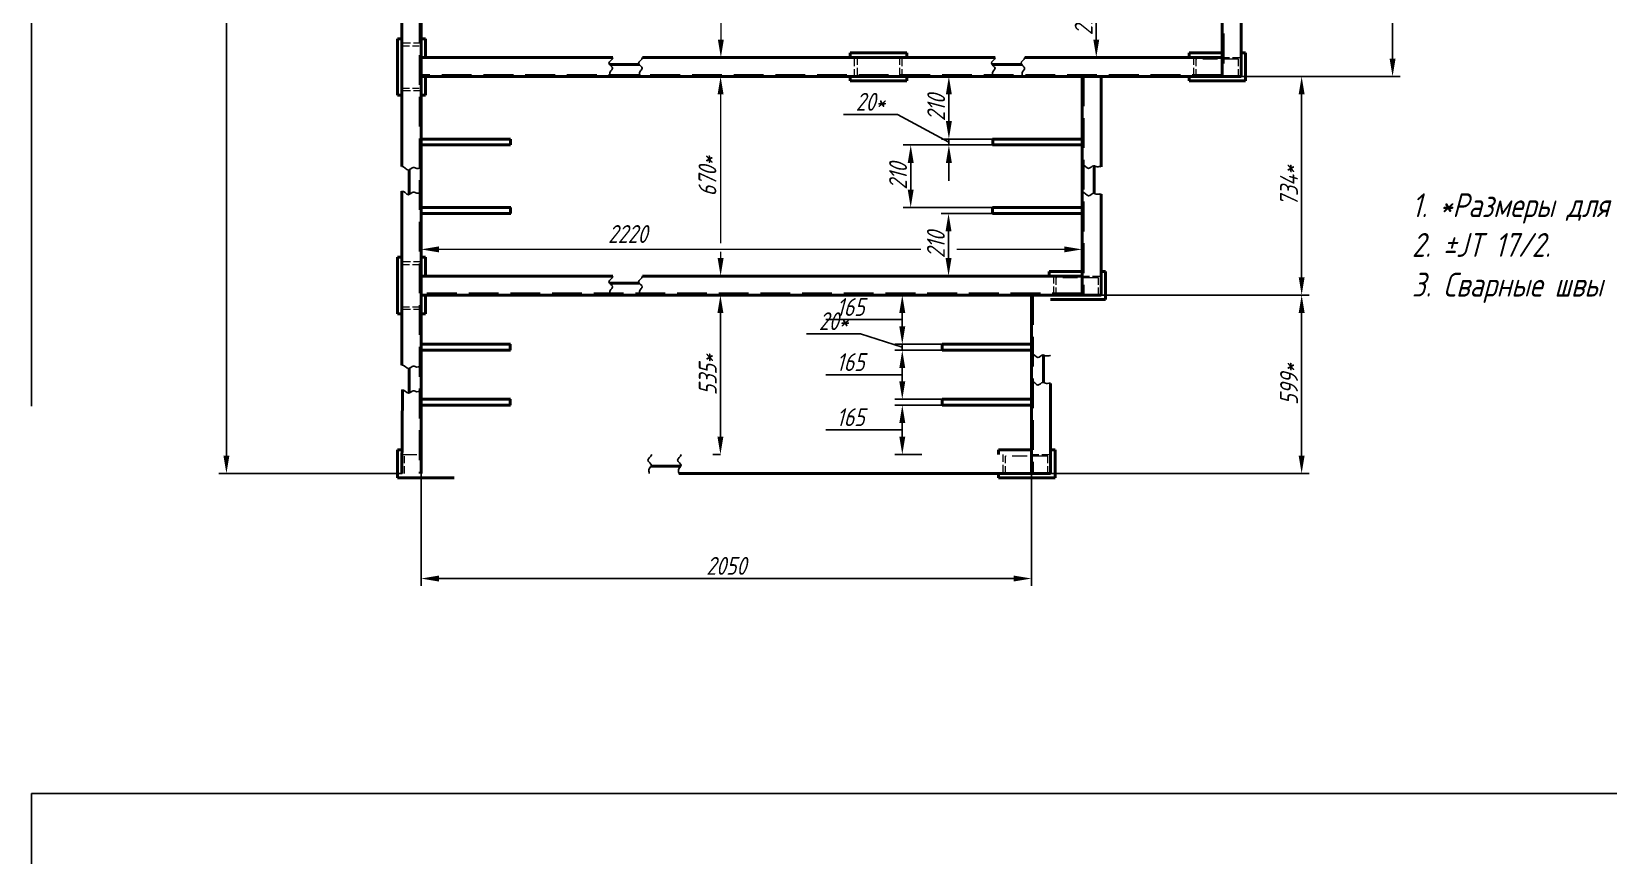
# Model space of a CAD drawing. Header units: millimetres. Extents: x -80926 to 207199, y -554506 to -32322.
# Drawn here: x -15401 to -10105, y -297737 to -294971 of the extents above; entities that cross this region are included whole.
import ezdxf

# ---------------------------------------------------------------- set-up
doc = ezdxf.new("R2010")
doc.units = ezdxf.units.MM
doc.linetypes.add('GOST2.303 4', pattern=[7, 5, -2, 0])
for name, color, linetype, lineweight in [('DIM', 5, 'Continuous', 15), ('Hidden', 50, 'GOST2.303 4', 15), ('KORP', 200, 'Continuous', 40)]:
    doc.layers.add(name, color=color, linetype=linetype, lineweight=lineweight)
doc.styles.add('GOST 2.304', font='CS_Gost2304.shx', dxfattribs={"oblique": 15})
doc.dimstyles.new('GOST', dxfattribs={"dimscale": 0, "dimtxt": 3, "dimasz": 3, "dimexe": 1.25, "dimexo": 0, "dimtad": 1, "dimtoh": 1, "dimdec": 3, "dimtxsty": 'GOST 2.304', "dimcen": 5, "dimadec": 3, "dimazin": 2, "dimtfac": 0.75, "dimtdec": 4, "dimtmove": 1, "dimatfit": 3, "dimfxl": 0, "dimtolj": 1, "dimarcsym": 0})

# ---------------------------------------------------------------- blocks, each defined once
blk = doc.blocks.new('*D185')
at = {"layer": 'Defpoints', "color": 0, "ltscale": 20}
for p in [(-11702.7, -294807.5), (-11825.1, -295057.5), (-11808.6, -295057.5)]:
    blk.add_point(p, dxfattribs=at)
at = {"layer": 'DIM', "color": 0, "lineweight": -2, "ltscale": 20}
for p, q in [((-11702.7, -294807.5), (-11850.1, -294807.5)), ((-11825.1, -294867.5), (-11825.1, -294997.5)), ((-11808.6, -295057.5), (-11850.1, -295057.5))]:
    blk.add_line(p, q, dxfattribs=at)
at = {"layer": 'DIM', "color": 0, "ltscale": 20}
for points in [[(-11835.1, -294867.5), (-11815.1, -294867.5), (-11825.1, -294807.5)], [(-11835.1, -294997.5), (-11815.1, -294997.5), (-11825.1, -295057.5)]]:
    blk.add_solid(points, dxfattribs=at)
at = {"layer": 'DIM', "color": 0, "ltscale": 20, "insert": (-11867.6, -294932.5), "char_height": 60, "attachment_point": 5, "rotation": 90, "style": 'GOST 2.304'}
blk.add_mtext('\\A1;250', dxfattribs=at)
blk = doc.blocks.new('*D186')
at = {"layer": 'Defpoints', "color": 0, "ltscale": 20}
for p in [(-10943.7, -293997.5), (-11338.7, -295121.5), (-10830, -295121.5)]:
    blk.add_point(p, dxfattribs=at)
at = {"layer": 'DIM', "color": 0, "lineweight": -2, "ltscale": 20}
for p, q in [((-10943.7, -293997.5), (-10805, -293997.5)), ((-10830, -294057.5), (-10830, -295061.5)), ((-11338.7, -295121.5), (-10805, -295121.5))]:
    blk.add_line(p, q, dxfattribs=at)
at = {"layer": 'DIM', "color": 0, "ltscale": 20}
for points in [[(-10840, -294057.5), (-10820, -294057.5), (-10830, -293997.5)], [(-10840, -295061.5), (-10820, -295061.5), (-10830, -295121.5)]]:
    blk.add_solid(points, dxfattribs=at)
at = {"layer": 'DIM', "color": 0, "ltscale": 20, "insert": (-10872.5, -294559.5), "char_height": 60, "attachment_point": 5, "rotation": 90, "style": 'GOST 2.304'}
blk.add_mtext('\\A1;1124*', dxfattribs=at)
blk = doc.blocks.new('*D187')
at = {"layer": 'Defpoints', "color": 0, "ltscale": 20}
for p in [(-12320.1, -295121.5), (-12172.7, -295121.5), (-12172.7, -295331.5)]:
    blk.add_point(p, dxfattribs=at)
at = {"layer": 'DIM', "color": 0, "lineweight": -2, "ltscale": 20}
for p, q in [((-12172.7, -295121.5), (-12345.1, -295121.5)), ((-12320.1, -295271.5), (-12320.1, -295181.5)), ((-12172.7, -295331.5), (-12345.1, -295331.5))]:
    blk.add_line(p, q, dxfattribs=at)
at = {"layer": 'DIM', "color": 0, "ltscale": 20}
for points in [[(-12330.1, -295181.5), (-12310.1, -295181.5), (-12320.1, -295121.5)], [(-12330.1, -295271.5), (-12310.1, -295271.5), (-12320.1, -295331.5)]]:
    blk.add_solid(points, dxfattribs=at)
at = {"layer": 'DIM', "color": 0, "ltscale": 20, "insert": (-12362.6, -295226.5), "char_height": 60, "attachment_point": 5, "rotation": 90, "style": 'GOST 2.304'}
blk.add_mtext('\\A1;210', dxfattribs=at)
blk = doc.blocks.new('*D188')
at = {"layer": 'Defpoints', "color": 0, "ltscale": 20}
for p in [(-12320.1, -295331.5), (-12172.7, -295331.5), (-12172.7, -295351.5)]:
    blk.add_point(p, dxfattribs=at)
at = {"layer": 'DIM', "color": 0, "lineweight": -2, "ltscale": 20}
for p, q in [((-12320.1, -295271.5), (-12320.1, -295211.5)), ((-12492.7, -295249.1), (-12674.3, -295249.1)), ((-12320.1, -295341.5), (-12492.7, -295249.1)), ((-12172.7, -295331.5), (-12345.1, -295331.5)), ((-12320.1, -295351.5), (-12320.1, -295331.5)), ((-12320.1, -295351.5), (-12320.1, -295331.5)), ((-12172.7, -295351.5), (-12345.1, -295351.5)), ((-12320.1, -295411.5), (-12320.1, -295471.5))]:
    blk.add_line(p, q, dxfattribs=at)
at = {"layer": 'DIM', "color": 0, "ltscale": 20}
for points in [[(-12330.1, -295271.5), (-12310.1, -295271.5), (-12320.1, -295331.5)], [(-12330.1, -295411.5), (-12310.1, -295411.5), (-12320.1, -295351.5)]]:
    blk.add_solid(points, dxfattribs=at)
at = {"layer": 'DIM', "color": 0, "ltscale": 20, "insert": (-12583.5, -295206.6), "char_height": 60, "attachment_point": 5, "style": 'GOST 2.304'}
blk.add_mtext('\\A1;20*', dxfattribs=at)
blk = doc.blocks.new('*D189')
at = {"layer": 'Defpoints', "color": 0, "ltscale": 20}
for p in [(-12172.7, -295351.5), (-12448.3, -295561.5), (-12173.9, -295561.5)]:
    blk.add_point(p, dxfattribs=at)
at = {"layer": 'DIM', "color": 0, "lineweight": -2, "ltscale": 20}
for p, q in [((-12172.7, -295351.5), (-12473.3, -295351.5)), ((-12448.3, -295411.5), (-12448.3, -295501.5)), ((-12173.9, -295561.5), (-12473.3, -295561.5))]:
    blk.add_line(p, q, dxfattribs=at)
at = {"layer": 'DIM', "color": 0, "ltscale": 20}
for points in [[(-12458.3, -295411.5), (-12438.3, -295411.5), (-12448.3, -295351.5)], [(-12458.3, -295501.5), (-12438.3, -295501.5), (-12448.3, -295561.5)]]:
    blk.add_solid(points, dxfattribs=at)
at = {"layer": 'DIM', "color": 0, "ltscale": 20, "insert": (-12490.8, -295456.5), "char_height": 60, "attachment_point": 5, "rotation": 90, "style": 'GOST 2.304'}
blk.add_mtext('\\A1;210', dxfattribs=at)
blk = doc.blocks.new('*D190')
at = {"layer": 'Defpoints', "color": 0, "ltscale": 20}
for p in [(-12173.3, -295581.5), (-12321.2, -295791.5), (-12138.3, -295791.5)]:
    blk.add_point(p, dxfattribs=at)
at = {"layer": 'DIM', "color": 0, "lineweight": -2, "ltscale": 20}
for p, q in [((-12173.3, -295581.5), (-12346.2, -295581.5)), ((-12321.2, -295641.5), (-12321.2, -295731.5)), ((-12138.3, -295791.5), (-12346.2, -295791.5))]:
    blk.add_line(p, q, dxfattribs=at)
at = {"layer": 'DIM', "color": 0, "ltscale": 20}
for points in [[(-12331.2, -295641.5), (-12311.2, -295641.5), (-12321.2, -295581.5)], [(-12331.2, -295731.5), (-12311.2, -295731.5), (-12321.2, -295791.5)]]:
    blk.add_solid(points, dxfattribs=at)
at = {"layer": 'DIM', "color": 0, "ltscale": 20, "insert": (-12363.7, -295686.5), "char_height": 60, "attachment_point": 5, "rotation": 90, "style": 'GOST 2.304'}
blk.add_mtext('\\A1;210', dxfattribs=at)
blk = doc.blocks.new('*D191')
at = {"layer": 'Defpoints', "color": 0, "ltscale": 20}
for p in [(-11338.7, -295121.5), (-11135.4, -295121.5), (-11808.7, -295855.5)]:
    blk.add_point(p, dxfattribs=at)
at = {"layer": 'DIM', "color": 0, "lineweight": -2, "ltscale": 20}
for p, q in [((-11338.7, -295121.5), (-11110.4, -295121.5)), ((-11135.4, -295795.5), (-11135.4, -295181.5)), ((-11808.7, -295855.5), (-11110.4, -295855.5))]:
    blk.add_line(p, q, dxfattribs=at)
at = {"layer": 'DIM', "color": 0, "ltscale": 20}
for points in [[(-11145.4, -295181.5), (-11125.4, -295181.5), (-11135.4, -295121.5)], [(-11145.4, -295795.5), (-11125.4, -295795.5), (-11135.4, -295855.5)]]:
    blk.add_solid(points, dxfattribs=at)
at = {"layer": 'DIM', "color": 0, "ltscale": 20, "insert": (-11177.9, -295488.5), "char_height": 60, "attachment_point": 5, "rotation": 90, "style": 'GOST 2.304'}
blk.add_mtext('\\A1;734*', dxfattribs=at)
blk = doc.blocks.new('*D196')
at = {"layer": 'Defpoints', "color": 0, "ltscale": 20}
for p in [(-12476.6, -295855.5), (-12342.1, -295855.5), (-12342.1, -296020.5)]:
    blk.add_point(p, dxfattribs=at)
at = {"layer": 'DIM', "color": 0, "lineweight": -2, "ltscale": 20}
for p, q in [((-12342.1, -295855.5), (-12501.6, -295855.5)), ((-12476.6, -295960.5), (-12476.6, -295915.5)), ((-12567.8, -295938), (-12733, -295938)), ((-12476.6, -295938), (-12567.8, -295938)), ((-12342.1, -296020.5), (-12501.6, -296020.5))]:
    blk.add_line(p, q, dxfattribs=at)
at = {"layer": 'DIM', "color": 0, "ltscale": 20}
for points in [[(-12486.6, -295915.5), (-12466.6, -295915.5), (-12476.6, -295855.5)], [(-12486.6, -295960.5), (-12466.6, -295960.5), (-12476.6, -296020.5)]]:
    blk.add_solid(points, dxfattribs=at)
at = {"layer": 'DIM', "color": 0, "ltscale": 20, "insert": (-12650.4, -295895.5), "char_height": 60, "attachment_point": 5, "style": 'GOST 2.304'}
blk.add_mtext('\\A1;165', dxfattribs=at)
blk = doc.blocks.new('*D197')
at = {"layer": 'Defpoints', "color": 0, "ltscale": 20}
for p in [(-12476.6, -296020.5), (-12342.1, -296020.5), (-12342.1, -296040.5)]:
    blk.add_point(p, dxfattribs=at)
at = {"layer": 'DIM', "color": 0, "lineweight": -2, "ltscale": 20}
for p, q in [((-12476.6, -295960.5), (-12476.6, -295900.5)), ((-12616.5, -295985.7), (-12798.2, -295985.7)), ((-12476.6, -296030.5), (-12616.5, -295985.7)), ((-12342.1, -296020.5), (-12501.6, -296020.5)), ((-12476.6, -296040.5), (-12476.6, -296020.5)), ((-12476.6, -296040.5), (-12476.6, -296020.5)), ((-12342.1, -296040.5), (-12501.6, -296040.5)), ((-12476.6, -296100.5), (-12476.6, -296160.5))]:
    blk.add_line(p, q, dxfattribs=at)
at = {"layer": 'DIM', "color": 0, "ltscale": 20}
for points in [[(-12486.6, -295960.5), (-12466.6, -295960.5), (-12476.6, -296020.5)], [(-12486.6, -296100.5), (-12466.6, -296100.5), (-12476.6, -296040.5)]]:
    blk.add_solid(points, dxfattribs=at)
at = {"layer": 'DIM', "color": 0, "ltscale": 20, "insert": (-12707.3, -295943.2), "char_height": 60, "attachment_point": 5, "style": 'GOST 2.304'}
blk.add_mtext('\\A1;20*', dxfattribs=at)
blk = doc.blocks.new('*D198')
at = {"layer": 'Defpoints', "color": 0, "ltscale": 20}
for p in [(-12342.7, -296040.5), (-12476.6, -296205.5), (-12342.7, -296205.5)]:
    blk.add_point(p, dxfattribs=at)
at = {"layer": 'DIM', "color": 0, "lineweight": -2, "ltscale": 20}
for p, q in [((-12342.7, -296040.5), (-12501.6, -296040.5)), ((-12567.8, -296123), (-12733, -296123)), ((-12476.6, -296123), (-12567.8, -296123)), ((-12476.6, -296100.5), (-12476.6, -296145.5)), ((-12342.7, -296205.5), (-12501.6, -296205.5))]:
    blk.add_line(p, q, dxfattribs=at)
at = {"layer": 'DIM', "color": 0, "ltscale": 20}
for points in [[(-12486.6, -296100.5), (-12466.6, -296100.5), (-12476.6, -296040.5)], [(-12486.6, -296145.5), (-12466.6, -296145.5), (-12476.6, -296205.5)]]:
    blk.add_solid(points, dxfattribs=at)
at = {"layer": 'DIM', "color": 0, "ltscale": 20, "insert": (-12650.4, -296080.5), "char_height": 60, "attachment_point": 5, "style": 'GOST 2.304'}
blk.add_mtext('\\A1;165', dxfattribs=at)
blk = doc.blocks.new('*D199')
at = {"layer": 'Defpoints', "color": 0, "ltscale": 20}
for p in [(-12342.1, -296225.5), (-12476.5, -296390.5), (-12411.2, -296390.5)]:
    blk.add_point(p, dxfattribs=at)
at = {"layer": 'DIM', "color": 0, "lineweight": -2, "ltscale": 20}
for p, q in [((-12342.1, -296225.5), (-12501.5, -296225.5)), ((-12476.5, -296285.5), (-12476.5, -296330.5)), ((-12567.7, -296308), (-12733, -296308)), ((-12476.5, -296308), (-12567.7, -296308)), ((-12411.2, -296390.5), (-12501.5, -296390.5))]:
    blk.add_line(p, q, dxfattribs=at)
at = {"layer": 'DIM', "color": 0, "ltscale": 20}
for points in [[(-12486.5, -296285.5), (-12466.5, -296285.5), (-12476.5, -296225.5)], [(-12486.5, -296330.5), (-12466.5, -296330.5), (-12476.5, -296390.5)]]:
    blk.add_solid(points, dxfattribs=at)
at = {"layer": 'DIM', "color": 0, "ltscale": 20, "insert": (-12650.3, -296265.5), "char_height": 60, "attachment_point": 5, "style": 'GOST 2.304'}
blk.add_mtext('\\A1;165', dxfattribs=at)
blk = doc.blocks.new('*D200')
at = {"layer": 'Defpoints', "color": 0, "ltscale": 20}
for p in [(-13087.3, -295855.5), (-13087.3, -296390.5), (-13087.3, -296390.5)]:
    blk.add_point(p, dxfattribs=at)
at = {"layer": 'DIM', "color": 0, "lineweight": -2, "ltscale": 20}
for p, q in [((-13087.3, -295855.5), (-13112.3, -295855.5)), ((-13087.3, -295915.5), (-13087.3, -296330.5)), ((-13087.3, -296390.5), (-13112.3, -296390.5))]:
    blk.add_line(p, q, dxfattribs=at)
at = {"layer": 'DIM', "color": 0, "ltscale": 20}
for points in [[(-13097.3, -295915.5), (-13077.3, -295915.5), (-13087.3, -295855.5)], [(-13097.3, -296330.5), (-13077.3, -296330.5), (-13087.3, -296390.5)]]:
    blk.add_solid(points, dxfattribs=at)
at = {"layer": 'DIM', "color": 0, "ltscale": 20, "insert": (-13129.8, -296123), "char_height": 60, "attachment_point": 5, "rotation": 90, "style": 'GOST 2.304'}
blk.add_mtext('\\A1;535*', dxfattribs=at)
blk = doc.blocks.new('*D201')
at = {"layer": 'Defpoints', "color": 0, "ltscale": 20}
for p in [(-11808.7, -295855.5), (-11978.7, -296454.5), (-11135.4, -296454.5)]:
    blk.add_point(p, dxfattribs=at)
at = {"layer": 'DIM', "color": 0, "lineweight": -2, "ltscale": 20}
for p, q in [((-11808.7, -295855.5), (-11110.4, -295855.5)), ((-11135.4, -295915.5), (-11135.4, -296394.5)), ((-11978.7, -296454.5), (-11110.4, -296454.5))]:
    blk.add_line(p, q, dxfattribs=at)
at = {"layer": 'DIM', "color": 0, "ltscale": 20}
for points in [[(-11145.4, -295915.5), (-11125.4, -295915.5), (-11135.4, -295855.5)], [(-11145.4, -296394.5), (-11125.4, -296394.5), (-11135.4, -296454.5)]]:
    blk.add_solid(points, dxfattribs=at)
at = {"layer": 'DIM', "color": 0, "ltscale": 20, "insert": (-11177.9, -296155), "char_height": 60, "attachment_point": 5, "rotation": 90, "style": 'GOST 2.304'}
blk.add_mtext('\\A1;599*', dxfattribs=at)
blk = doc.blocks.new('*D202')
at = {"layer": 'Defpoints', "color": 0, "ltscale": 20}
for p in [(-14092.7, -296454.5), (-12042.7, -296454.5), (-12042.7, -296807.3)]:
    blk.add_point(p, dxfattribs=at)
at = {"layer": 'DIM', "color": 0, "lineweight": -2, "ltscale": 20}
for p, q in [((-14092.7, -296454.5), (-14092.7, -296832.3)), ((-12042.7, -296454.5), (-12042.7, -296832.3)), ((-14032.7, -296807.3), (-12102.7, -296807.3))]:
    blk.add_line(p, q, dxfattribs=at)
at = {"layer": 'DIM', "color": 0, "ltscale": 20}
for points in [[(-14032.7, -296797.3), (-14032.7, -296817.3), (-14092.7, -296807.3)], [(-12102.7, -296797.3), (-12102.7, -296817.3), (-12042.7, -296807.3)]]:
    blk.add_solid(points, dxfattribs=at)
at = {"layer": 'DIM', "color": 0, "ltscale": 20, "insert": (-13067.7, -296764.8), "char_height": 60, "attachment_point": 5, "style": 'GOST 2.304'}
blk.add_mtext('\\A1;2050', dxfattribs=at)
blk = doc.blocks.new('*D213')
at = {"layer": 'Defpoints', "color": 0, "ltscale": 20}
for p in [(-14156.7, -292809.5), (-14746.3, -296454.5), (-14156.3, -296454.5)]:
    blk.add_point(p, dxfattribs=at)
at = {"layer": 'DIM', "color": 0, "lineweight": -2, "ltscale": 20}
for p, q in [((-14156.7, -292809.5), (-14771.3, -292809.5)), ((-14746.3, -292869.5), (-14746.3, -296394.5)), ((-14156.3, -296454.5), (-14771.3, -296454.5))]:
    blk.add_line(p, q, dxfattribs=at)
at = {"layer": 'DIM', "color": 0, "ltscale": 20}
for points in [[(-14756.3, -292869.5), (-14736.3, -292869.5), (-14746.3, -292809.5)], [(-14756.3, -296394.5), (-14736.3, -296394.5), (-14746.3, -296454.5)]]:
    blk.add_solid(points, dxfattribs=at)
at = {"layer": 'DIM', "color": 0, "ltscale": 20, "insert": (-14788.8, -294632), "char_height": 60, "attachment_point": 5, "rotation": 90, "style": 'GOST 2.304'}
blk.add_mtext('\\A1;3645*', dxfattribs=at)

msp = doc.modelspace()

# ---------------------------------------------------------------- linework, layer by layer
at = {"ltscale": 100}
msp.add_line((-15400.6882, -296228.7465), (-15400.6882, -293856.2923), dxfattribs=at)
for p, q in [((-15400.6882, -297528.7465), (39199.3118, -297528.7465)), ((-15400.6882, -336138.7465), (-15400.6882, -297528.7465))]:
    msp.add_line(p, q)
at = {"ltscale": 20}
msp.add_line((-15400.6882, -297528.7465), (-15400.6882, -336138.7465), dxfattribs=at)
at = {"color": 1, "linetype": 'Continuous', "lineweight": 25, "ltscale": 100}
msp.add_line((-15400.6882, -297528.7465), (-15400.6882, -336138.7465), dxfattribs=at)
at = {"ltscale": 20}
for points, start_tangent, end_tangent in [([(-13448.8422, -295057.6089), (-13461.4758, -295077.0295), (-13449.4748, -295094.0737), (-13457.0547, -295105.7525), (-13457.0547, -295121.5226)], (-0.088631838, -0.996064454), (0.170377733, -0.985378825)), ([(-13349.3548, -295057.622), (-13361.9884, -295077.0426), (-13349.9874, -295094.0869), (-13357.5673, -295105.7656), (-13357.5673, -295121.5357)], (-0.088631838, -0.996064454), (0.170377733, -0.985378825)), ([(-12164.4931, -295057.6089), (-12177.1267, -295077.0295), (-12165.1257, -295094.0737), (-12172.7056, -295105.7525), (-12172.7056, -295121.5226)], (-0.088631838, -0.996064454), (0.170377733, -0.985378825)), ([(-12065.0057, -295057.622), (-12077.6393, -295077.0426), (-12065.6383, -295094.0869), (-12073.2182, -295105.7656), (-12073.2182, -295121.5357)], (-0.088631838, -0.996064454), (0.170377733, -0.985378825)), ([(-14156.9991, -295423.8564), (-14135.1694, -295435.5808), (-14118.6875, -295427.0605), (-14106.4679, -295430.1846), (-14092.7056, -295430.1892)], (0.954947813, 0.296773776), (0.850794134, -0.525499135)), ([(-11872.7056, -295418.2914), (-11850.8758, -295430.0158), (-11834.394, -295421.4955), (-11822.1743, -295424.6196), (-11808.412, -295424.6242)], (0.954947813, 0.296773776), (0.850794134, -0.525499135)), ([(-14156.9991, -295506.615), (-14135.1694, -295518.3395), (-14118.6875, -295509.8192), (-14106.4679, -295512.9433), (-14092.7056, -295512.9479)], (0.954947813, 0.296773776), (0.850794134, -0.525499135)), ([(-11872.7056, -295510.5783), (-11850.8758, -295522.3028), (-11834.394, -295513.7824), (-11822.1743, -295516.9065), (-11808.412, -295516.9112)], (0.954947813, 0.296773776), (0.850794134, -0.525499135)), ([(-13448.8422, -295791.6089), (-13461.4758, -295811.0295), (-13449.4748, -295828.0737), (-13457.0547, -295839.7525), (-13457.0547, -295855.5226)], (-0.088631838, -0.996064454), (0.170377733, -0.985378825)), ([(-13349.3548, -295791.622), (-13361.9884, -295811.0426), (-13349.9874, -295828.0869), (-13357.5673, -295839.7656), (-13357.5673, -295855.5357)], (-0.088631838, -0.996064454), (0.170377733, -0.985378825)), ([(-12042.7056, -296053.4428), (-12020.8758, -296065.1672), (-12004.394, -296056.6469), (-11992.1743, -296059.771), (-11978.412, -296059.7756)], (0.954947813, 0.296773776), (0.850794134, -0.525499135)), ([(-14156.9991, -296090.7585), (-14135.1694, -296102.483), (-14118.6875, -296093.9627), (-14106.4679, -296097.0868), (-14092.7056, -296097.0914)], (0.954947813, 0.296773776), (0.850794134, -0.525499135)), ([(-14156.9991, -296173.5172), (-14135.1694, -296185.2417), (-14118.6875, -296176.7213), (-14106.4679, -296179.8454), (-14092.7056, -296179.8501)], (0.954947813, 0.296773776), (0.850794134, -0.525499135)), ([(-12042.7056, -296145.7297), (-12020.8758, -296157.4542), (-12004.394, -296148.9338), (-11992.1743, -296152.0579), (-11978.412, -296152.0626)], (0.954947813, 0.296773776), (0.850794134, -0.525499135)), ([(-13318.1711, -296390.5226), (-13330.8047, -296409.9432), (-13318.8038, -296426.9875), (-13326.3836, -296438.6662), (-13326.3836, -296454.4363)], (-0.088631838, -0.996064454), (0.170377733, -0.985378825)), ([(-13218.6838, -296390.5357), (-13231.3174, -296409.9563), (-13219.3164, -296427.0006), (-13226.8963, -296438.6793), (-13226.8963, -296454.4494)], (-0.088631838, -0.996064454), (0.170377733, -0.985378825))]:
    msp.add_spline(points, degree=3, dxfattribs=dict(at, start_tangent=start_tangent, end_tangent=end_tangent))
at = {"layer": 'DIM', "ltscale": 20}
for p, q in [((-13085.8558, -294935.7685), (-13085.8558, -294997.5226)), ((-13085.8558, -295057.5226), (-13110.8558, -295057.5226)), ((-13086.684, -295121.5226), (-13111.684, -295121.5226)), ((-13086.684, -295181.5226), (-13086.684, -295681.0464)), ((-14092.7056, -295681.585), (-14092.7056, -295727.047)), ((-12414.2179, -295702.047), (-14032.7056, -295702.047)), ((-11932.7056, -295702.047), (-12292.9885, -295702.047)), ((-11872.7056, -295681.585), (-11872.7056, -295727.047)), ((-13086.684, -295710.1965), (-13086.684, -295731.5226)), ((-13086.684, -295791.5226), (-13111.684, -295791.5226))]:
    msp.add_line(p, q, dxfattribs=at)
for points in [[(-13095.8558, -294997.5226), (-13075.8558, -294997.5226), (-13085.8558, -295057.5226)], [(-13096.684, -295181.5226), (-13076.684, -295181.5226), (-13086.684, -295121.5226)], [(-14032.7056, -295692.047), (-14032.7056, -295712.047), (-14092.7056, -295702.047)], [(-11932.7056, -295692.047), (-11932.7056, -295712.047), (-11872.7056, -295702.047)], [(-13096.684, -295731.5226), (-13076.684, -295731.5226), (-13086.684, -295791.5226)]]:
    msp.add_solid(points, dxfattribs=at)
at = {"layer": 'Hidden', "ltscale": 20}
for p, q in [((-14098.7056, -292809.5226), (-14098.7056, -296454.5226)), ((-11396.7056, -293997.5226), (-11396.7056, -295121.5226)), ((-11402.7056, -295115.5226), (-14092.7056, -295115.5226)), ((-11866.7056, -295121.5226), (-11866.7056, -295855.5226)), ((-11872.7056, -295849.5226), (-14092.7056, -295849.5226)), ((-12036.7056, -295855.5226), (-12036.7056, -296454.5226))]:
    msp.add_line(p, q, dxfattribs=at)
at = {"layer": 'Hidden', "ltscale": 5}
for p, q in [((-14092.7056, -295009.5226), (-14156.7056, -295009.5226)), ((-14156.7056, -295018.5226), (-14098.7056, -295018.5226)), ((-12636.6565, -295121.5226), (-12636.6565, -295057.5226)), ((-12627.6565, -295057.5226), (-12627.6565, -295115.5226)), ((-12485.6565, -295057.5226), (-12485.6565, -295115.5226)), ((-12476.6565, -295121.5226), (-12476.6565, -295057.5226)), ((-11498.7056, -295057.5226), (-11498.7056, -295121.5226)), ((-11489.7056, -295121.5226), (-11489.7056, -295063.5226)), ((-11402.7056, -295057.5226), (-11338.7056, -295057.5226)), ((-11347.7056, -295121.5226), (-11347.7056, -295063.5226)), ((-14156.7056, -295160.5226), (-14098.7056, -295160.5226)), ((-14092.7056, -295169.5226), (-14156.7056, -295169.5226)), ((-14092.7056, -295743.5226), (-14156.7056, -295743.5226)), ((-14156.7056, -295752.5226), (-14098.7056, -295752.5226)), ((-11968.7056, -295791.5226), (-11968.7056, -295855.5226)), ((-11959.7056, -295855.5226), (-11959.7056, -295797.5226)), ((-11872.7056, -295791.5226), (-11808.7056, -295791.5226)), ((-11817.7056, -295855.5226), (-11817.7056, -295797.5226)), ((-14156.7056, -295894.5226), (-14098.7056, -295894.5226)), ((-14092.7056, -295903.5226), (-14156.7056, -295903.5226)), ((-14092.7056, -296390.5226), (-14092.7056, -296390.5226)), ((-12138.7056, -296390.5226), (-12138.7056, -296454.5226)), ((-12042.7056, -296390.5226), (-11978.7056, -296390.5226)), ((-14147.7056, -296454.5226), (-14147.7056, -296396.5226)), ((-12129.7056, -296454.5226), (-12129.7056, -296396.5226)), ((-11987.7056, -296454.5226), (-11987.7056, -296396.5226))]:
    msp.add_line(p, q, dxfattribs=at)
at = {"layer": 'Hidden', "ltscale": 10}
for p, q in [((-11347.7056, -295063.5226), (-11489.7056, -295063.5226)), ((-11817.7056, -295797.5226), (-11959.7056, -295797.5226)), ((-14098.7056, -295894.5226), (-14098.7056, -295894.5226)), ((-14156.7056, -296390.5226), (-14092.7056, -296390.5226)), ((-11987.7056, -296396.5226), (-12129.7056, -296396.5226))]:
    msp.add_line(p, q, dxfattribs=at)
at = {"layer": 'KORP'}
for p, q in [((-14092.7056, -293933.5226), (-14092.7056, -295057.5226)), ((-11402.7056, -293997.5226), (-11402.7056, -295121.5226)), ((-14156.9991, -294481.8758), (-14156.7056, -295121.5226)), ((-11338.412, -294718.0309), (-11338.7056, -295121.5226)), ((-14171.7056, -295184.5226), (-14171.7056, -294994.5226)), ((-14156.7056, -294994.5226), (-14171.7056, -294994.5226)), ((-14092.7056, -294994.5226), (-14077.7056, -294994.5226)), ((-14077.7056, -295057.5226), (-14077.7056, -294994.5226)), ((-14156.7056, -295057.5226), (-14156.7056, -295423.8564)), ((-14092.7056, -295057.5226), (-14092.7056, -295791.5226)), ((-13448.8422, -295057.6089), (-14092.7056, -295057.5226)), ((-12164.4931, -295057.5226), (-13349.3548, -295057.5226)), ((-12651.6565, -295057.5226), (-12651.6565, -295042.5226)), ((-12651.6565, -295042.5226), (-12461.6565, -295042.5226)), ((-12461.6565, -295057.5226), (-12461.6565, -295042.5226)), ((-11402.7056, -295057.5226), (-12065.0057, -295057.622)), ((-11513.7056, -295057.5226), (-11513.7056, -295042.5226)), ((-11513.7056, -295042.5226), (-11402.7056, -295042.5226)), ((-11338.7056, -295042.5226), (-11323.7056, -295042.5226)), ((-11323.7056, -295129.0226), (-11323.7056, -295042.5226)), ((-11338.7056, -295121.5226), (-14092.7056, -295121.5226)), ((-14077.7056, -295184.5226), (-14077.7056, -295121.5226)), ((-13359.5649, -295081.5357), (-13459.041, -295081.5357)), ((-12651.6565, -295121.5226), (-12651.6565, -295136.5226)), ((-12461.6565, -295121.5226), (-12461.6565, -295136.5226)), ((-12075.2157, -295081.5357), (-12174.6919, -295081.5357)), ((-11872.7056, -295121.5226), (-11872.7056, -295855.5226)), ((-11808.7056, -295121.5226), (-11808.412, -295424.6242)), ((-11513.7056, -295121.5226), (-11513.7056, -295136.5226)), ((-11323.7056, -295121.5226), (-11323.7056, -295136.5226)), ((-12651.6565, -295136.5226), (-12461.6565, -295136.5226)), ((-11513.7056, -295136.5226), (-11323.7056, -295136.5226)), ((-14156.7056, -295184.5226), (-14171.7056, -295184.5226)), ((-14092.7056, -295184.5226), (-14077.7056, -295184.5226)), ((-13792.1025, -295331.5226), (-14092.1025, -295331.5226)), ((-13792.7056, -295331.5226), (-13792.7056, -295351.5226)), ((-12173.3086, -295331.5226), (-11873.3086, -295331.5226)), ((-12172.7056, -295331.5226), (-12172.7056, -295351.5226)), ((-13792.1025, -295351.5226), (-14092.1025, -295351.5226)), ((-12173.3086, -295351.5226), (-11873.3086, -295351.5226)), ((-14132.9991, -295435.1734), (-14132.9991, -295517.932)), ((-11832.7056, -295421.5396), (-11832.7056, -295513.8265)), ((-14156.9991, -295506.615), (-14156.7056, -295855.5226)), ((-11808.7056, -295516.9112), (-11808.7056, -295855.5226)), ((-13791.4995, -295561.5226), (-14091.4995, -295561.5226)), ((-13791.4995, -295581.5226), (-14091.4995, -295581.5226)), ((-13792.1025, -295561.5226), (-13792.1025, -295581.5226)), ((-12173.9116, -295561.5226), (-11873.9116, -295561.5226)), ((-12173.9116, -295581.5226), (-11873.9116, -295581.5226)), ((-12173.3086, -295561.5226), (-12173.3086, -295581.5226)), ((-14171.7056, -295918.5226), (-14171.7056, -295728.5226)), ((-14156.7056, -295728.5226), (-14171.7056, -295728.5226)), ((-14092.7056, -295728.5226), (-14077.7056, -295728.5226)), ((-14077.7056, -295791.5226), (-14077.7056, -295728.5226)), ((-14156.7056, -295791.5226), (-14156.7056, -296090.7585)), ((-14092.7056, -295791.5226), (-14092.7056, -296454.5226)), ((-13448.8422, -295791.6089), (-14092.7056, -295791.5226)), ((-11872.7056, -295791.5226), (-13349.3548, -295791.5226)), ((-11983.7056, -295791.5226), (-11983.7056, -295776.5226)), ((-11983.7056, -295776.5226), (-11872.7056, -295776.5226)), ((-11808.7056, -295776.5226), (-11793.7056, -295776.5226)), ((-11793.7056, -295863.0226), (-11793.7056, -295776.5226)), ((-11808.7056, -295855.5226), (-14092.7056, -295855.5226)), ((-14077.7056, -295918.5226), (-14077.7056, -295855.5226)), ((-13359.5649, -295815.5357), (-13459.041, -295815.5357)), ((-12042.7056, -295855.5226), (-12042.7056, -296390.5226)), ((-12042.7056, -295855.5226), (-12042.7056, -296454.5226)), ((-11793.7056, -295855.5226), (-11793.7056, -295870.5226)), ((-11978.7056, -295870.5226), (-11793.7056, -295870.5226)), ((-14156.7056, -295918.5226), (-14171.7056, -295918.5226)), ((-14092.7056, -295918.5226), (-14077.7056, -295918.5226)), ((-13792.7056, -296020.5226), (-14092.7056, -296020.5226)), ((-13793.3086, -296020.5226), (-13793.3086, -296040.5226)), ((-12342.7056, -296020.5226), (-12042.7056, -296020.5226)), ((-12342.1025, -296020.5226), (-12342.1025, -296040.5226)), ((-13792.7056, -296040.5226), (-14092.7056, -296040.5226)), ((-12342.7056, -296040.5226), (-12042.7056, -296040.5226)), ((-12002.7056, -296056.691), (-12002.7056, -296148.9779)), ((-14132.9991, -296102.0755), (-14132.9991, -296184.8342)), ((-14155.3741, -296173.2372), (-14156.7056, -296454.5226)), ((-11978.412, -296152.0626), (-11978.7056, -296454.5226)), ((-13792.7056, -296205.5226), (-14092.7056, -296205.5226)), ((-13792.7056, -296225.5226), (-14092.7056, -296225.5226)), ((-13793.3086, -296205.5226), (-13793.3086, -296225.5226)), ((-12342.7056, -296205.5226), (-12042.7056, -296205.5226)), ((-12342.7056, -296225.5226), (-12042.7056, -296225.5226)), ((-12342.1025, -296205.5226), (-12342.1025, -296225.5226)), ((-14171.7056, -296454.5226), (-14171.7056, -296375.5226)), ((-14171.7056, -296375.5226), (-14156.7056, -296375.5226)), ((-12153.7056, -296390.5226), (-12153.7056, -296375.5226)), ((-12153.7056, -296375.5226), (-12042.7056, -296375.5226)), ((-11978.7056, -296375.5226), (-11963.7056, -296375.5226)), ((-11963.7056, -296462.0226), (-11963.7056, -296375.5226)), ((-13220.6347, -296430.4363), (-13320.1309, -296430.4363)), ((-14171.7056, -296454.5226), (-14171.7056, -296469.5226)), ((-14171.7056, -296469.5226), (-13981.7056, -296469.5226)), ((-11978.7056, -296454.5226), (-13226.8963, -296454.5226)), ((-12153.7056, -296454.5226), (-12153.7056, -296469.5226)), ((-12153.7056, -296469.5226), (-11963.7056, -296469.5226)), ((-11963.7056, -296454.5226), (-11963.7056, -296469.5226))]:
    msp.add_line(p, q, dxfattribs=at)

# ---------------------------------------------------------------- texts
at = {"layer": 'DIM', "ltscale": 20, "insert": (-13130.9202, -295456.5226), "char_height": 60, "attachment_point": 5, "rotation": 90, "style": 'GOST 2.304'}
msp.add_mtext('\\A1;670*', dxfattribs=at)
at = {"layer": 'DIM', "ltscale": 20, "insert": (-13398.6009, -295650.3826), "char_height": 60, "attachment_point": 5, "style": 'GOST 2.304'}
msp.add_mtext('\\A1;2220', dxfattribs=at)
at = {"layer": 'KORP', "ltscale": 20, "insert": (-10765.3276, -295513.7434), "char_height": 80, "width": 3559.220934, "attachment_point": 1, "style": 'GOST 2.304'}
msp.add_mtext('1. *Размеры для справок.\\P2. %%PJT 17/2.\\P3. Сварные швы по ГОСТ 5264-80. Детали варить по контуру прилегания.', dxfattribs=at)

# ---------------------------------------------------------------- dimensions: what is measured, and where the dimension line sits
at = {"layer": 'DIM', "ltscale": 20}
for base, p1, p2, text, picture, middle in [((-14746.3073, -296454.5226), (-14156.7056, -292809.5226), (-14156.3267, -296454.5226), '3645*', '*D213', (-14788.8073, -294632.0226)), ((-10829.9786, -295121.5226), (-10943.7056, -293997.5226), (-11338.7056, -295121.5226), '1124*', '*D186', (-10872.4786, -294559.5226)), ((-11135.3962, -295121.5226), (-11808.7056, -295855.5226), (-11338.7056, -295121.5226), '734*', '*D191', (-11177.8962, -295488.5226)), ((-13087.3014, -296390.5226), (-13087.3014, -295855.5226), (-13087.3014, -296390.5226), '535*', '*D200', (-13129.8014, -296123.0226)), ((-11135.3962, -296454.5226), (-11808.7056, -295855.5226), (-11978.7056, -296454.5226), '599*', '*D201', (-11177.8962, -296155.0226))]:
    dim = msp.add_linear_dim(base=base, p1=p1, p2=p2, angle=90, text=text, dimstyle='GOST', override={"dimscale": 20, "dimlfac": 1, "dimtxsty": 'GOST 2.304', "dimsah": 1, "dimtolj": 1}, dxfattribs=at)
    dim.commit()
    dim.dimension.update_dxf_attribs({"geometry": picture, "text_midpoint": middle})
for base, p1, p2, override, picture, middle in [((-11825.1191, -295057.5226), (-11702.7056, -294807.5226), (-11808.5822, -295057.5226), {"dimscale": 20, "dimsah": 1}, '*D185', (-11867.6191, -294932.5226)), ((-12320.0507, -295121.5226), (-12172.7056, -295331.5226), (-12172.7056, -295121.5226), {"dimscale": 20, "dimsah": 1}, '*D187', (-12362.5507, -295226.5226)), ((-12448.2788, -295561.5226), (-12172.7056, -295351.5226), (-12173.9116, -295561.5226), {"dimscale": 20, "dimsah": 1}, '*D189', (-12490.7788, -295456.5226)), ((-12321.1713, -295791.5226), (-12173.3086, -295581.5226), (-12138.2852, -295791.5226), {"dimscale": 20, "dimsah": 1}, '*D190', (-12363.6713, -295686.5226)), ((-12476.577, -295855.5226), (-12342.1025, -296020.5226), (-12342.1025, -295855.5226), {"dimscale": 20}, '*D196', (-12580.327, -295895.5226)), ((-12476.577, -296205.5226), (-12342.7056, -296040.5226), (-12342.7056, -296205.5226), {"dimscale": 20}, '*D198', (-12580.327, -296080.5226)), ((-12476.4952, -296390.5226), (-12342.1025, -296225.5226), (-12411.1705, -296390.5226), {"dimscale": 20}, '*D199', (-12580.2452, -296265.5226))]:
    dim = msp.add_linear_dim(base=base, p1=p1, p2=p2, angle=90, dimstyle='GOST', override=override, dxfattribs=at)
    dim.commit()
    dim.dimension.update_dxf_attribs({"geometry": picture, "text_midpoint": middle})
for base, p1, p2, override, picture, middle in [((-12320.0507, -295331.5226), (-12172.7056, -295351.5226), (-12172.7056, -295331.5226), {"dimscale": 20, "dimsah": 1}, '*D188', (-12505.1964, -295249.123)), ((-12476.577, -296020.5226), (-12342.1025, -296040.5226), (-12342.1025, -296020.5226), {"dimscale": 20, "dimlfac": 1, "dimtxsty": 'GOST 2.304', "dimsah": 1, "dimtolj": 1}, '*D197', (-12629.0131, -295985.6988))]:
    dim = msp.add_linear_dim(base=base, p1=p1, p2=p2, angle=90, text='20*', dimstyle='GOST', override=override, dxfattribs=at)
    dim.commit()
    dim.dimension.update_dxf_attribs({"geometry": picture, "text_midpoint": middle, "dimtype": 160})
dim = msp.add_linear_dim(base=(-12042.7056, -296807.2864), p1=(-14092.7056, -296454.5226), p2=(-12042.7056, -296454.5226), dimstyle='GOST', override={"dimscale": 20}, dxfattribs=at)
dim.commit()
dim.dimension.update_dxf_attribs({"geometry": '*D202', "text_midpoint": (-13067.7056, -296764.7864)})

doc.saveas('drawing.dxf')
